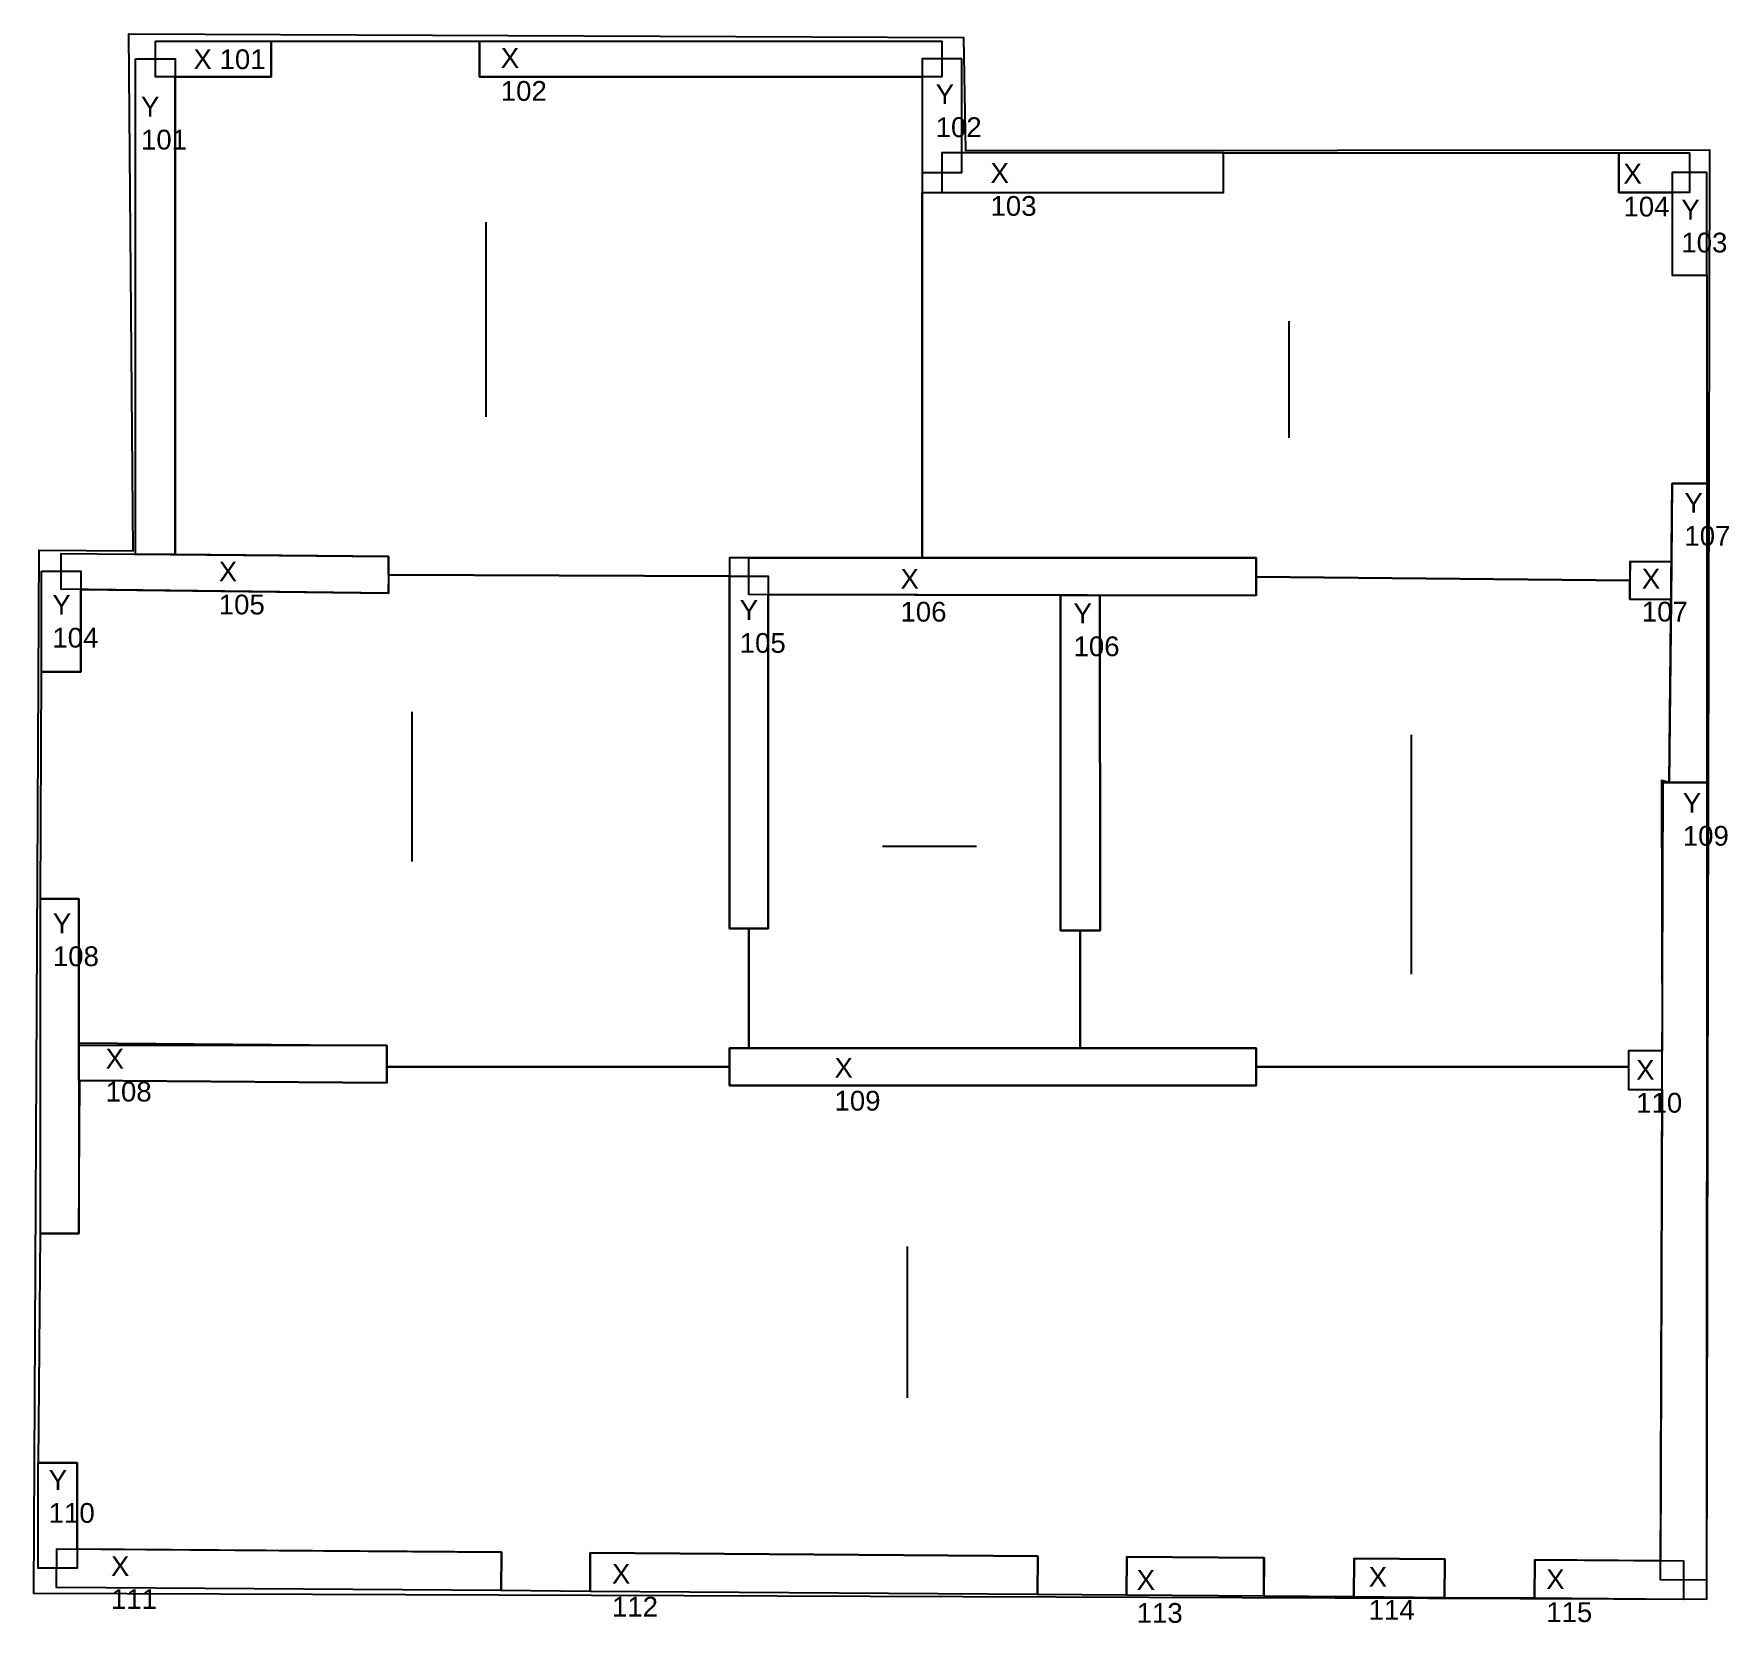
# Model space of a CAD drawing. Header units: millimetres. Extents: x 711 to 2426, y 2886 to 4495.
import ezdxf

# ---------------------------------------------------------------- set-up
doc = ezdxf.new("R2010")
doc.units = ezdxf.units.MM
for name, color, linetype in [('AREE', 240, 'Continuous'), ('ORDITURA', 70, 'Continuous'), ('SCALE', 170, 'Continuous'), ('STANZE', 30, 'Continuous')]:
    doc.layers.add(name, color=color, linetype=linetype)
doc.styles.get("Standard").update_dxf_attribs({"font": 'arial.ttf'})

msp = doc.modelspace()

# ---------------------------------------------------------------- linework, layer by layer
msp.add_lwpolyline([(2403.5, 2910.2), (710.7, 2916.2), (716.1, 3972.4), (811.2, 3971.6), (806.7, 4494.8), (1651.5, 4491), (1653.5, 4376.9), (2406.4, 4377.4)], close=True)
at = {"layer": 'AREE'}
for points in [[(833.7, 4487.4), (950.7, 4487.4), (950.7, 4451.4), (833.7, 4451.4)], [(1161.7, 4487.4), (1629.7, 4487.4), (1629.7, 4451.4), (1161.7, 4451.4)], [(813.7, 4469.4), (853.7, 4469.4), (853.7, 3968), (813.7, 3968)], [(1649.7, 4469.4), (1609.7, 4469.4), (1609.7, 4354.4), (1649.7, 4354.4)], [(1629.7, 4334.4), (1914.7, 4334.4), (1914.7, 4374.4), (1629.7, 4374.4)], [(2314.7, 4374.4), (2386.2, 4374.4), (2386.2, 4334.4), (2314.7, 4334.4)], [(2403.7, 4354.4), (2368.7, 4354.4), (2368.7, 4250.7), (2403.7, 4250.7)], [(2403.7, 3737), (2365.7, 3737), (2368.7, 4039.7), (2403.7, 4039.7)], [(1069.7, 3965.7), (1069.7, 3928.7), (738.4, 3932.8), (738.4, 3968.9)], [(1947.7, 3926.4), (1434.2, 3927.4), (1434.2, 3964.4), (1947.7, 3964.4)], [(718.5, 3950.9), (758.2, 3950.9), (758.2, 3849.2), (718.5, 3849.2)], [(1453.7, 3589.4), (1414.7, 3589.4), (1414.7, 3945.9), (1453.7, 3945.9)], [(2367.9, 3960.3), (2367.5, 3922.3), (2325.7, 3922.7), (2326.1, 3960.7)], [(1789.7, 3587.4), (1749.7, 3587.4), (1749.6, 3926.7), (1789.6, 3926.7)], [(2403.4, 2929.7), (2356.7, 2930), (2359.7, 3737), (2403.7, 3737)], [(717.3, 3619.4), (756.1, 3619.4), (756.1, 3280.6), (717.3, 3280.6)], [(756.1, 3473.6), (1067.8, 3471.1), (1067.8, 3433.1), (756.1, 3435.6)], [(1414.7, 3468.4), (1947.7, 3468.4), (1947.7, 3430.4), (1414.7, 3430.4)], [(2358.6, 3465.4), (2324.3, 3465.4), (2324.3, 3426.4), (2358.6, 3426.4)], [(715.2, 3048.7), (754.6, 3048.7), (754.4, 2941.9), (715, 2941.9)], [(1183.6, 2919.2), (733.6, 2922.4), (733.9, 2961.4), (1183.8, 2958.2)], [(1273.6, 2918.5), (1273.8, 2957.5), (1726.8, 2954.2), (1726.5, 2915.2), (1273.6, 2918.5)], [(1816.5, 2914.5), (1816.8, 2953.5), (1955.7, 2952.5), (1955.4, 2913.5)], [(2046.4, 2912.8), (2046.7, 2951.8), (2138.7, 2951.1), (2138.4, 2912.1)], [(2229.7, 2950.5), (2380.2, 2949.4), (2380.2, 2910.3), (2229.4, 2911.5)]]:
    msp.add_lwpolyline(points, close=True, dxfattribs=at)
at = {"layer": 'ORDITURA'}
for points in [[(1168.1, 4304.3), (1168.1, 4107.2)], [(1981, 4086), (1981, 4204.1)], [(1093.4, 3657), (1093.4, 3808.8)], [(2104.9, 3543.2), (2104.9, 3785.4)], [(1569.6, 3672.7), (1664.6, 3672.7)], [(1594.4, 3267.5), (1594.4, 3114.4)]]:
    msp.add_lwpolyline(points, dxfattribs=at)
at = {"layer": 'SCALE'}
msp.add_lwpolyline([(1769.7, 3587.4), (1769.7, 3468.4), (1434.2, 3468.4), (1434.2, 3589.4), (1453.7, 3589.4), (1453.7, 3927.3), (1749.6, 3926.7), (1749.6, 3587.4)], close=True, dxfattribs=at)
at = {"layer": 'STANZE'}
for points in [[(950.7, 4487.4), (1161.7, 4487.4), (1161.7, 4451.4), (1609.7, 4451.4), (1609.7, 4334.4), (1609.7, 3964.4), (1414.7, 3964.4), (1414.7, 3945.9), (1069.7, 3947.2), (1069.7, 3965.7), (853.7, 3968), (853.7, 4451.4), (950.7, 4451.4)], [(2325.9, 3941.7), (1947.7, 3945.4), (1947.7, 3964.4), (1609.7, 3964.4), (1609.7, 4334.4), (1914.7, 4334.4), (1914.7, 4374.4), (2314.7, 4374.4), (2314.7, 4334.4), (2368.7, 4334.4), (2368.7, 4250.7), (2403.7, 4250.7), (2403.7, 4039.7), (2368.7, 4039.8), (2367.9, 3960.3), (2326.1, 3960.7)], [(758.2, 3932.5), (1069.7, 3928.7), (1069.8, 3947.2), (1414.7, 3945.9), (1414.7, 3589.4), (1434.2, 3589.4), (1434.2, 3468.4), (1414.7, 3468.4), (1414.7, 3449.4), (1067.8, 3449.4), (1068, 3471.1), (756.1, 3471.1), (756.1, 3619.4), (717.3, 3619.4), (718.5, 3849.2), (758.2, 3849.2)], [(1769.7, 3468.4), (1769.7, 3587.4), (1789.7, 3587.4), (1789.6, 3926.7), (1947.7, 3926.7), (1947.7, 3945.4), (2325.9, 3941.7), (2325.7, 3922.7), (2367.5, 3922.3), (2365.7, 3737), (2357.8, 3739.1), (2358.6, 3465.4), (2324.3, 3465.4), (2324.3, 3449.4), (1947.7, 3449.4), (1947.7, 3468.4)], [(754.5, 2961.2), (754.6, 3048.7), (715.3, 3048.7), (717.3, 3280.6), (756.1, 3280.6), (757.3, 3435.6), (1067.8, 3433.1), (1067.8, 3449.4), (1414.7, 3449.4), (1414.7, 3430.4), (1947.7, 3430.4), (1947.7, 3449.4), (2324.3, 3449.4), (2324.3, 3426.4), (2358.6, 3426.4), (2356.8, 2949.5), (2229.7, 2950.5), (2229.4, 2911.5), (2138.4, 2912.1), (2138.7, 2951.1), (2046.7, 2951.8), (2046.4, 2912.8), (1955.4, 2913.5), (1955.5, 2952.5), (1816.8, 2953.5), (1816.5, 2914.5), (1726.5, 2915.2), (1726.8, 2954.2), (1273.8, 2957.5), (1273.6, 2918.5), (1183.6, 2919.2), (1183.8, 2958.2)]]:
    msp.add_lwpolyline(points, close=True, dxfattribs=at)

# ---------------------------------------------------------------- texts
at = {"layer": 'AREE', "char_height": 20, "attachment_point": 1}
for s, width, insert in [('X 101', 125.752, (872.2, 4479.1)), ('X 102', 68.6, (1183.2, 4480.4)), ('Y 102', 53.044, (1623.3, 4443.7)), ('Y 101', 53.044, (819.1, 4431.1)), ('X 103', 53.044, (1678.8, 4364)), ('X 104', 53.044, (2319.3, 4363.3)), ('Y 103', 53.044, (2377.9, 4326.9)), ('Y 107', 53.044, (2381, 4030.1)), ('X 105', 53.044, (897.8, 3960.6)), ('X 106', 53.044, (1587.7, 3953.3)), ('X 107', 53.044, (2337.9, 3953.4)), ('Y 104', 53.044, (729.4, 3927)), ('Y 105', 53.044, (1425, 3921.7)), ('Y 106', 53.044, (1762.8, 3918.3)), ('Y 109', 53.044, (2379.4, 3726.5)), ('Y 108', 53.044, (729.9, 3604.6)), ('X 108', 53.044, (783.3, 3467.6)), ('X 109', 53.044, (1520.9, 3458.4)), ('X 110', 53.044, (2332.2, 3456.3)), ('Y 110', 53.044, (725.7, 3041.2)), ('X 111', 53.044, (788.7, 2954)), ('X 112', 53.044, (1295.7, 2946.3)), ('X 113', 53.044, (1826.7, 2940)), ('X 114', 53.044, (2061.5, 2943.1)), ('X 115', 53.044, (2241.2, 2940.8))]:
    msp.add_mtext_dynamic_manual_height_columns(s, width=width, gutter_width=150, heights=[0], dxfattribs=dict(at, insert=insert))

doc.saveas('drawing.dxf')
